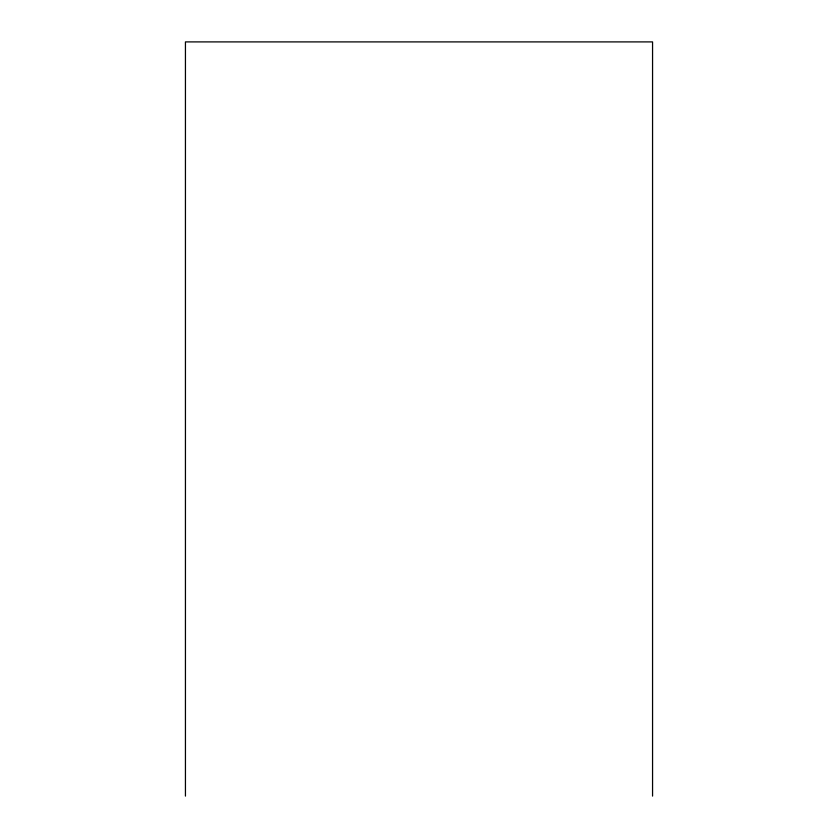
<?xml version="1.0" encoding="UTF-8"?>
<svg xmlns="http://www.w3.org/2000/svg" width="838" height="838" viewBox="0 0 838 838"><rect width="100%" height="100%" fill="white"/><g stroke="black" fill="none" stroke-linecap="round" stroke-linejoin="round"><path stroke-width="1.26" d="M652.561 796.1L652.561 41.9L185.439 41.9L185.439 796.1"/></g></svg>
